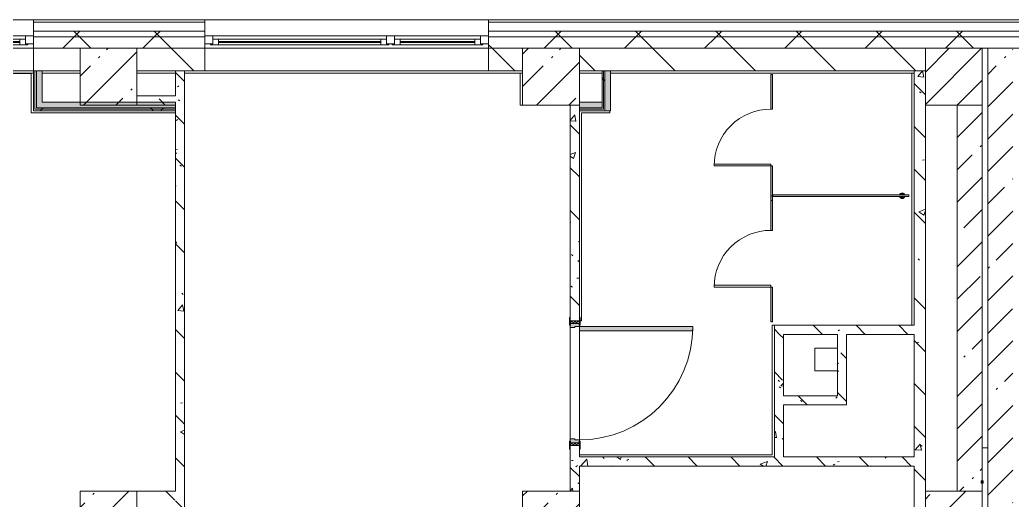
# Model space of a CAD drawing. Header units: millimetres. Extents: x -3245 to 186632, y -8553 to 29000.
# Drawn here: x 135842 to 144587, y 23120 to 27350 of the extents above; entities that cross this region are included whole.
import ezdxf

# ---------------------------------------------------------------- set-up
doc = ezdxf.new("R2010")
doc.units = ezdxf.units.MM
for name, color, linetype, lineweight, true_color in [('A-DOOR-2', 7, 'Continuous', 5, 0xaaaaaa), ('A-DOOR-3', 7, 'Continuous', 5, 0xe2e2e2), ('A-DOOR-FRAM-2', 7, 'Continuous', 5, 0xe2e2e2), ('A-DOOR-FRAM-3', 7, 'Continuous', 5, 0xaaaaaa), ('A-FLOR-2', 7, 'Continuous', 5, 0xaaaaaa), ('A-GENM-1', 7, 'Continuous', 5, 0xe2ddcd), ('I-WALL-27', 7, 'Continuous', 5, 0xe7e7e7), ('I-WALL-28', 7, 'Continuous', 9, 0xe7e7e7), ('I-WALL-31', 7, 'Continuous', 5, 0x787878)]:
    doc.layers.add(name, color=color, linetype=linetype, lineweight=lineweight, true_color=true_color)
for name, color, linetype, lineweight in [('A-DOOR-5', 7, 'Continuous', 5), ('A-GENM', 7, 'Continuous', 5), ('A-GLAZ-2', 7, 'Continuous', 5), ('A-WALL', 7, 'Continuous', 9), ('A-WALL-7', 7, 'Continuous', 5), ('I-WALL-29', 7, 'Continuous', 5), ('S-COLS-2', 7, 'Continuous', 5)]:
    doc.layers.add(name, color=color, linetype=linetype, lineweight=lineweight)
pattern_1 = [(45, (59622.45, 0), (-285.1231, 285.1231), []), (45, (59907.57, 0), (-285.1231, 285.1231), [504.031, -100.806, 16.764, -84.042])]
pattern_2 = [(135, (59622.45, 0), (-377.1708, -377.1708), [533.4, -88.9, 17.78, -88.9]), (135, (59622.45, 376.94), (-377.1708, -377.1708), []), (50, (59622.45, 0), (637.6445, -55.7866), [66.675, -733.425]), (355, (59622.45, 0), (-123.3494, 668.699), [53.34, -586.74]), (100.451, (59675.6, -4.65), (514.299, 612.908), [56.665, -623.315]), (46.184, (59622.45, 177.8), (948.7764, -147.15), [100.012, -1100.137]), (96.636, (59701.5, 165.5), (830.909, 865.997), [84.998, -934.973]), (351.184, (59622.45, 177.8), (830.918, 865.988), [80.01, -880.11]), (21, (59711.35, 133.35), (530.6506, -357.9283), [66.675, -733.425]), (326, (59711.35, 133.35), (216.308, 644.6585), [53.34, -586.74]), (71.451, (59755.6, 103.5), (746.9596, 286.7243), [56.665, -623.315]), (37.5, (59622.45, 0), (10.81053, 295.9426), [16.764, -562.864, 16.764, -578.866, -588.962]), (37.5, (59622.45, 0), (10.81053, 295.9426), [-1175.258, 16.764, -572.198]), (7.5, (59622.45, 0), (233.8692, 350.6318), [16.764, -322.834, 16.764, -549.529, -224.472]), (7.5, (59622.45, 0), (233.8692, 350.6318), [-905.891, 16.764, -207.708]), (327.5, (59424.2, 0), (474.5678, -20.0513), [16.764, -205.486, 16.764, -676.656, -920.115]), (327.5, (59424.2, 0), (474.5678, -20.0513), [-915.67, 16.764, -903.351]), (317.5, (59335.3, 0), (518.4522, 88.9934), [16.764, -272.161, 16.764, -443.738, -653.415]), (317.5, (59335.3, 0), (518.4522, 88.9934), [-749.427, 16.764, -636.651])]
pattern_3 = [(45, (59622.45, 0), (-353.5534, 353.5534), []), (135, (59622.45, 0), (-353.5534, -353.5534), [])]
pattern_4 = [(45, (59622.45, 0), (-530.33, 530.33), []), (135, (59622.45, 0), (-530.33, -530.33), [])]

# ---------------------------------------------------------------- blocks, each defined once
blk = doc.blocks.new('BSC_Колонна _Прямоугольная - 500х500-23287078-2_4_1_птичка')
at = {"layer": 'S-COLS-2'}
h = blk.add_hatch(dxfattribs=at)
h.set_pattern_fill('FP_132', color=256, style=0, pattern_type=2)
h.set_pattern_definition([(45, (-84450, -22950), (-285.1231, 285.1231), []), (45, (-84164.88, -22950), (-285.1231, 285.1231), [504.031, -100.806, 16.764, -84.042])])
h.paths.add_polyline_path([(-250, -250), (250, -250), (250, 250), (-250, 250), (-250, -160)])
for p, q in [((250, 250), (-250, 250)), ((-250, 250), (-250, -250)), ((250, -250), (250, 250)), ((-250, -250), (250, -250))]:
    blk.add_line(p, q, dxfattribs=at)
blk = doc.blocks.new('BSC_Колонна _Прямоугольная - 500х500-V141-2_4_1_птичка')
at = {"layer": 'S-COLS-2'}
h = blk.add_hatch(dxfattribs=at)
h.set_pattern_fill('FP_155', color=256, style=0, pattern_type=2)
h.set_pattern_definition([(45, (-77000, -22950), (-285.1231, 285.1231), []), (45, (-76714.88, -22950), (-285.1231, 285.1231), [504.031, -100.806, 16.764, -84.042])])
h.paths.add_polyline_path([(-250, -250), (250, -250), (250, 250), (-250, 250), (-250, -160)])
for p, q in [((250, 250), (-250, 250)), ((-250, 250), (-250, -250)), ((250, -250), (250, 250)), ((-250, -250), (250, -250))]:
    blk.add_line(p, q, dxfattribs=at)
blk = doc.blocks.new('110_Дверь_СКБ_1Ст_Внутренняя1 - Д-4 1100x2100h_су мгн-32391219-2_4_1_птичка')
at = {"layer": 'A-DOOR-2'}
h = blk.add_hatch(dxfattribs=at)
h.set_pattern_fill('FP_159', color=256, style=0, pattern_type=2)
h.set_pattern_definition([(135, (1751.41, 104.685), (-14.14214, -14.14214), []), (225, (1751.41, 104.685), (14.14214, -14.14214), [])])
h.paths.add_polyline_path([(562.5, 40), (537.5, 40), (537.5, -40), (562.5, -40)])
at = {"layer": 'A-DOOR-3'}
h = blk.add_hatch(color=256, dxfattribs=at)
h.paths.add_polyline_path([(537.5, 40), (512.5, 40), (512.5, 0), (502.5, 0), (502.5, -40), (537.5, -40)])
h.paths.add_polyline_path([(-477.5, 0), (-487.5, 0), (-487.5, 40), (-512.5, 40), (-512.5, -40), (-477.5, -40)])
at = {"layer": 'A-DOOR-FRAM-2'}
for points in [[(-447.5, 40), (-447.5, 1040), (-487.5, 1040), (-487.5, 40)], [(-497.5, 40), (-497.5, 48), (-567.5, 48), (-567.5, 40)], [(592.5, 48), (522.5, 48), (522.5, 40), (592.5, 40)], [(-497.5, -40), (-567.5, -40), (-567.5, -48), (-497.5, -48)], [(592.5, -48), (592.5, -40), (522.5, -40), (522.5, -48)]]:
    blk.add_hatch(color=256, dxfattribs=at).paths.add_polyline_path(points)
at = {"layer": 'A-DOOR-FRAM-3'}
h = blk.add_hatch(dxfattribs=at)
h.set_pattern_fill('FP_160', color=256, style=0, pattern_type=2)
h.set_pattern_definition([(45, (-371.384, 104.685), (-14.1421, 14.1421), []), (135, (-371.384, 104.685), (-14.1421, -14.1421), [])])
h.paths.add_polyline_path([(-512.5, 40), (-537.5, 40), (-537.5, -40), (-512.5, -40)])
at = {"layer": 'A-DOOR-2'}
for p, q in [((-487.5, 1040), (-487.5, 40)), ((-447.5, 1040), (-487.5, 1040)), ((-447.5, 40), (-447.5, 1040)), ((-487.5, 40), (-447.5, 40))]:
    blk.add_line(p, q, dxfattribs=at)
blk.add_arc((-487.5, 40), 1000, 360, 90, dxfattribs=at)
at = {"layer": 'A-DOOR-FRAM-3'}
for p, q in [((-497.5, 48), (-567.5, 48)), ((-567.5, 48), (-567.5, 40)), ((-567.5, 40), (-497.5, 40)), ((-512.5, 40), (-537.5, 40)), ((-537.5, 40), (-537.5, -40)), ((-487.5, 40), (-512.5, 40)), ((-512.5, 40), (-512.5, -40)), ((-512.5, -40), (-512.5, 40)), ((-497.5, 40), (-512.5, 40)), ((-512.5, 40), (-512.5, 39)), ((-512.5, 39), (-497.5, 39)), ((-497.5, 40), (-497.5, 48)), ((-497.5, 39), (-497.5, 40)), ((-487.5, 0), (-487.5, 40)), ((-477.5, 0), (-487.5, 0)), ((-477.5, -40), (-477.5, 0)), ((512.5, 0), (502.5, 0)), ((502.5, 0), (502.5, -40)), ((512.5, 40), (512.5, 0)), ((537.5, 40), (512.5, 40)), ((592.5, 48), (522.5, 48)), ((522.5, 48), (522.5, 40)), ((537.5, 40), (522.5, 40)), ((522.5, 40), (522.5, 39)), ((522.5, 40), (592.5, 40)), ((522.5, 39), (537.5, 39)), ((537.5, -40), (537.5, 40)), ((562.5, 40), (537.5, 40)), ((537.5, 40), (537.5, -40)), ((537.5, 39), (537.5, 40)), ((562.5, -40), (562.5, 40)), ((592.5, 40), (592.5, 48)), ((-497.5, -40), (-567.5, -40)), ((-567.5, -40), (-567.5, -48)), ((-567.5, -48), (-497.5, -48)), ((-537.5, -40), (-512.5, -40)), ((-497.5, -39), (-512.5, -39)), ((-512.5, -39), (-512.5, -40)), ((-512.5, -40), (-477.5, -40)), ((-512.5, -40), (-497.5, -40)), ((-497.5, -40), (-497.5, -39)), ((-497.5, -48), (-497.5, -40)), ((502.5, -40), (537.5, -40)), ((537.5, -39), (522.5, -39)), ((522.5, -39), (522.5, -40)), ((522.5, -40), (537.5, -40)), ((592.5, -40), (522.5, -40)), ((522.5, -40), (522.5, -48)), ((522.5, -48), (592.5, -48)), ((537.5, -40), (537.5, -39)), ((537.5, -40), (562.5, -40)), ((592.5, -48), (592.5, -40))]:
    blk.add_line(p, q, dxfattribs=at)
blk = doc.blocks.new('120_Окно_СКБ_2Ст - 120_Окно_СКБ_2Ст 2500х2500 _мал створка справа_-23206729-2_4_1_птичка')
at = {"layer": 'A-GLAZ-2'}
for p, q in [((-1250, -75), (-1250, -5)), ((-1250, -5), (-1180, -5)), ((1250, -5), (-1250, -5)), ((-1180, -75), (-1250, -75)), ((-1250, -75), (-1200, -75)), ((-1180, -75), (-1200, -75)), ((-1200, -75), (-1200, -85)), ((-1200, -85), (370, -85)), ((370, -85), (-1200, -85)), ((-1180, -5), (-1180, -75)), ((350, -35), (-1180, -35)), ((-1180, -35), (-1180, -75)), ((-1130, -85), (-1130, -35)), ((-1130, -55), (300, -55)), ((300, -65), (-1130, -65)), ((300, -85), (300, -35)), ((350, -75), (350, -5)), ((350, -5), (420, -5)), ((350, -75), (350, -35)), ((420, -75), (350, -75)), ((370, -75), (350, -75)), ((370, -75), (400, -75)), ((370, -85), (370, -75)), ((420, -75), (400, -75)), ((400, -75), (400, -85)), ((400, -85), (1200, -85)), ((1200, -85), (400, -85)), ((420, -5), (420, -75)), ((1180, -35), (420, -35)), ((420, -35), (420, -75)), ((470, -85), (470, -35)), ((470, -55), (1130, -55)), ((1130, -65), (470, -65)), ((1130, -85), (1130, -35)), ((1180, -75), (1180, -5)), ((1180, -5), (1250, -5)), ((1180, -75), (1180, -35)), ((1250, -75), (1180, -75)), ((1200, -75), (1180, -75)), ((1200, -75), (1250, -75)), ((1200, -85), (1200, -75)), ((1250, -5), (1250, -75))]:
    blk.add_line(p, q, dxfattribs=at)
blk = doc.blocks.new('120_Окно_СКБ_2Ст - 120_Окно_СКБ_2Ст 2100х2400 _мал створка справа_-19092174-2_4_1_птичка')
at = {"layer": 'A-GLAZ-2'}
for p, q in [((-1050, -75), (-1050, -5)), ((-1050, -5), (-980, -5)), ((1050, -5), (-1050, -5)), ((-980, -75), (-1050, -75)), ((-1050, -75), (-1000, -75)), ((-980, -75), (-1000, -75)), ((-1000, -75), (-1000, -85)), ((-1000, -85), (170, -85)), ((170, -85), (-1000, -85)), ((-980, -5), (-980, -75)), ((150, -35), (-980, -35)), ((-980, -35), (-980, -75)), ((-930, -85), (-930, -35)), ((-930, -55), (100, -55)), ((100, -65), (-930, -65)), ((100, -85), (100, -35)), ((150, -75), (150, -5)), ((150, -5), (220, -5)), ((150, -75), (150, -35)), ((220, -75), (150, -75)), ((170, -75), (150, -75)), ((170, -75), (200, -75)), ((170, -85), (170, -75)), ((220, -75), (200, -75)), ((200, -75), (200, -85)), ((200, -85), (1000, -85)), ((1000, -85), (200, -85)), ((220, -5), (220, -75)), ((980, -35), (220, -35)), ((220, -35), (220, -75)), ((270, -85), (270, -35)), ((270, -55), (930, -55)), ((930, -65), (270, -65)), ((930, -85), (930, -35)), ((980, -75), (980, -5)), ((980, -5), (1050, -5)), ((980, -75), (980, -35)), ((1050, -75), (980, -75)), ((1000, -75), (980, -75)), ((1000, -75), (1050, -75)), ((1000, -85), (1000, -75)), ((1050, -5), (1050, -75))]:
    blk.add_line(p, q, dxfattribs=at)
blk = doc.blocks.new('BSC_Колонна _Прямоугольная - 500х500-V196-2_4_1_птичка')
at = {"layer": 'S-COLS-2'}
h = blk.add_hatch(dxfattribs=at)
h.set_pattern_fill('FP_197', color=256, style=0, pattern_type=2)
h.set_pattern_definition([(45, (-80900, -22950), (-285.1231, 285.1231), []), (45, (-80614.88, -22950), (-285.1231, 285.1231), [504.031, -100.806, 16.764, -84.042])])
h.paths.add_polyline_path([(-250, -250), (250, -250), (250, 250), (-250, 250), (-250, -160)])
for p, q in [((250, 250), (-250, 250)), ((-250, 250), (-250, -250)), ((250, -250), (250, 250)), ((-250, -250), (250, -250))]:
    blk.add_line(p, q, dxfattribs=at)
blk = doc.blocks.new('131_Сантехническая перегородка_Дверь - СД-1-V235-2_4_1_птичка')
at = {"layer": 'A-GENM-1'}
for points in [[(0, -8), (305.2, -8), (305.2, 8), (0, 8)], [(805.2, -8), (1110.4, -8), (1110.4, 8), (805.2, 8)]]:
    blk.add_hatch(color=256, dxfattribs=at).paths.add_polyline_path(points)
at = {"layer": 'A-DOOR-5'}
for p, q in [((321.2, 508), (305.2, 508)), ((305.2, 8), (305.2, 508)), ((321.2, 8), (321.2, 508)), ((321.2, 8), (305.2, 8))]:
    blk.add_line(p, q, dxfattribs=at)
blk.add_arc((305.2, 8), 500, 360, 90, dxfattribs=at)
at = {"layer": 'A-GENM'}
for p, q in [((305.2, 8), (0, 8)), ((0, 8), (0, -8)), ((305.2, -8), (305.2, 8)), ((1110.4, 8), (805.2, 8)), ((805.2, 8), (805.2, -8)), ((1110.4, -8), (1110.4, 8)), ((0, -8), (305.2, -8)), ((805.2, -8), (1110.4, -8))]:
    blk.add_line(p, q, dxfattribs=at)
blk = doc.blocks.new('131_Сантехническая перегородка 8 - СП-1-30911291-2_4_1_птичка')
at = {"layer": 'A-GENM-1'}
blk.add_hatch(color=256, dxfattribs=at).paths.add_polyline_path([(0, 8), (0, -8), (1200, -8), (1200, 8)])
at = {"layer": 'A-GENM'}
for p, q in [((1200, 8), (0, 8)), ((0, 8), (0, -8)), ((1200, -8), (1200, 8)), ((0, -8), (1200, -8))]:
    blk.add_line(p, q, dxfattribs=at)
at = {"layer": 'A-GENM', "flags": 128}
for points in [[(71.5, 8), (71.1, 8.5), (70.8, 9), (70.4, 9.5), (70, 9.9), (69.6, 10.4), (69.2, 10.8), (68.8, 11.2), (68.3, 11.6), (67.8, 12), (67.3, 12.3), (66.8, 12.7), (66.3, 13), (65.8, 13.3), (65.3, 13.6), (64.7, 13.8), (64.2, 14), (63.6, 14.3), (63, 14.4), (62.4, 14.6), (61.9, 14.7), (61.3, 14.9), (60.7, 14.9), (60.1, 15), (59.5, 15.1), (58.9, 15.1), (58.3, 15.1), (57.7, 15), (57.1, 15), (56.5, 14.9), (55.9, 14.8), (55.3, 14.7), (54.7, 14.5), (54.1, 14.4), (53.5, 14.2), (53, 13.9), (52.4, 13.7), (51.9, 13.4), (51.4, 13.2), (50.8, 12.9), (50.3, 12.5), (49.8, 12.2), (49.3, 11.8), (48.9, 11.4), (48.4, 11), (48, 10.6), (47.6, 10.2), (47.2, 9.7), (46.8, 9.3), (46.4, 8.8), (46.1, 8.3), (45.9, 8)], [(45.9, -8), (46.3, -8.5), (46.6, -9), (47, -9.5), (47.4, -9.9), (47.8, -10.4), (48.2, -10.8), (48.6, -11.2), (49.1, -11.6), (49.6, -12), (50, -12.3), (50.5, -12.7), (51.1, -13), (51.6, -13.3), (52.1, -13.6), (52.7, -13.8), (53.2, -14), (53.8, -14.3), (54.4, -14.4), (54.9, -14.6), (55.5, -14.7), (56.1, -14.9), (56.7, -14.9), (57.3, -15), (57.9, -15.1), (58.5, -15.1), (59.1, -15.1), (59.7, -15), (60.3, -15), (60.9, -14.9), (61.5, -14.8), (62.1, -14.7), (62.7, -14.5), (63.3, -14.4), (63.8, -14.2), (64.4, -13.9), (65, -13.7), (65.5, -13.4), (66, -13.2), (66.6, -12.9), (67.1, -12.5), (67.6, -12.2), (68, -11.8), (68.5, -11.4), (69, -11), (69.4, -10.6), (69.8, -10.2), (70.2, -9.7), (70.6, -9.3), (70.9, -8.8), (71.3, -8.3), (71.5, -8)]]:
    blk.add_lwpolyline(points, dxfattribs=at)
at = {"layer": 'A-GENM'}
for radius, start, end in [(24.6, 19.91127, 160.08873), (17.6, 45, 135), (17.6, 45, 135), (15.1, 45, 135), (24.6, 199.91127, 340.08873), (17.6, 225, 315), (17.6, 225, 315), (15.1, 225, 315)]:
    blk.add_arc((58.7, 0), radius, start, end, dxfattribs=at)

msp = doc.modelspace()

# ---------------------------------------------------------------- hatches: boundary and pattern name
at = {"layer": 'A-WALL-7'}
h = msp.add_hatch(dxfattribs=at)
h.set_pattern_fill('FP_123', color=256, style=0, pattern_type=2)
h.set_pattern_definition(pattern_3)
h.paths.add_polyline_path([(151231.2, 27200), (152782.4, 27200), (152782.4, 27250), (139972.4, 27250), (139972.4, 27200), (149376.2, 27200)])
h.paths.add_polyline_path([(137472.4, 27200), (137472.4, 27250), (135962.4, 27250), (135962.4, 27200), (137318.4, 27200)])
h.paths.add_polyline_path([(127579.5, 27200), (127582.4, 27200), (127579.5, 27250), (125782.4, 27250), (125782.4, 27200), (127115.7, 27200)])
h.paths.add_polyline_path([(128970.8, 27200), (133862.4, 27200), (133862.4, 27250), (128482.4, 27250), (128482.4, 27200)])
h.paths.add_polyline_path([(123802.4, 27200), (124882.4, 27200), (124882.4, 27250), (123802.4, 27250)])
h.paths.add_polyline_path([(114632.3, 27200), (114632.3, 27250), (113482.6, 27250), (113482.6, 27200), (114130.4, 27200)])
h.paths.add_polyline_path([(109492.8, 27200), (110382.6, 27200), (110382.6, 27250), (109282.7, 27250), (109282.7, 27200)])
h.paths.add_polyline_path([(115532.3, 27200), (116782.4, 27200), (116782.4, 27250), (115532.3, 27250)])
h.paths.add_polyline_path([(120662.4, 27200), (120662.4, 27250), (119482.4, 27250), (119482.4, 27200), (120623.1, 27200)])
h.paths.add_polyline_path([(104029.4, 27200), (104029.4, 27250), (101632.4, 27250), (101632.4, 27200), (103000.2, 27200)])
h.paths.add_polyline_path([(107129.4, 27200), (108382.7, 27200), (108382.7, 27250), (107129.4, 27250)])
h = msp.add_hatch(dxfattribs=at)
h.set_pattern_fill('FP_123', color=256, style=0, pattern_type=2)
h.set_pattern_definition(pattern_3)
h.paths.add_polyline_path([(151231.2, 27100), (152682.4, 27100), (152682.4, 27200), (139972.4, 27200), (139972.4, 27100), (149376.2, 27100)])
h.paths.add_polyline_path([(124882.4, 27100), (124882.4, 27200), (123802.4, 27200), (123802.4, 27100), (124577.6, 27100)])
h.paths.add_polyline_path([(128482.4, 27100), (133862.4, 27100), (133862.4, 27200), (128482.4, 27200)])
h.paths.add_polyline_path([(127582.4, 27100), (127579.5, 27200), (125782.4, 27200), (125782.4, 27100), (127579.5, 27100)])
h.paths.add_polyline_path([(137472.4, 27100), (137472.4, 27200), (135962.4, 27200), (135962.4, 27100), (137318.4, 27100)])
h.paths.add_polyline_path([(119695.6, 27100), (120662.4, 27100), (120662.4, 27200), (119482.4, 27200), (119482.4, 27100)])
h.paths.add_polyline_path([(113482.6, 27100), (114632.3, 27100), (114632.3, 27200), (113482.6, 27200)])
h.paths.add_polyline_path([(116449.2, 27100), (116782.4, 27100), (116782.4, 27200), (115532.3, 27200), (115532.3, 27100), (115985.5, 27100)])
h.paths.add_polyline_path([(107129.4, 27100), (108382.7, 27100), (108382.7, 27200), (107129.4, 27200)])
h.paths.add_polyline_path([(109987.3, 27100), (110382.6, 27100), (110382.6, 27200), (109282.7, 27200), (109282.7, 27100), (109492.8, 27100)])
h.paths.add_polyline_path([(104029.4, 27100), (104029.4, 27200), (101682.4, 27200), (101682.4, 27100), (103000.2, 27100)])
at = {"layer": 'I-WALL-27'}
for points in [[(136037.4, 26625), (136037.4, 26900), (135987.4, 26900), (135987.4, 26625)], [(141047.4, 26550), (141047.4, 26900), (140997.4, 26900), (140997.4, 26550), (141028.5, 26550)], [(137212.4, 26575), (137212.4, 26625), (135987.4, 26625), (135987.4, 26575), (136390.9, 26575)]]:
    msp.add_hatch(color=256, dxfattribs=at).paths.add_polyline_path(points)
at = {"layer": 'I-WALL-28'}
msp.add_hatch(color=256, dxfattribs=at).paths.add_polyline_path([(140972.4, 26575), (140972.4, 26625), (140772.4, 26625), (140772.4, 26575)])
at = {"layer": 'I-WALL-29'}
h = msp.add_hatch(dxfattribs=at)
h.set_pattern_fill('FP_134', color=256, style=0, pattern_type=2)
h.set_pattern_definition([(135, (59622.45, 0), (-353.5534, -353.5534), [])])
h.paths.add_polyline_path([(141028.5, 26900), (143822.4, 26900), (143822.4, 27100), (140772.4, 27100), (140772.4, 26900)])
h.paths.add_polyline_path([(140272.4, 26900), (140272.4, 27100), (139972.4, 27100), (139972.4, 26900), (140101, 26900)])
h.paths.add_polyline_path([(129898.3, 26900), (129932.4, 26900), (129932.4, 27100), (128482.4, 27100), (128482.4, 26900), (128970.8, 26900)])
h.paths.add_polyline_path([(130825.8, 26900), (133162.4, 26900), (133162.4, 27100), (130432.4, 27100), (130432.4, 26900)])
h.paths.add_polyline_path([(126382.4, 26900), (127582.4, 26900), (127579.5, 27100), (126382.4, 27100)])
h.paths.add_polyline_path([(135962.4, 26900), (136372.4, 26900), (136372.4, 27100), (135962.4, 27100)])
h.paths.add_polyline_path([(137472.4, 26900), (137472.4, 27100), (136872.4, 27100), (136872.4, 26900), (137318.4, 26900)])
h.paths.add_polyline_path([(133862.4, 26900), (133862.4, 27100), (133662.4, 27100), (133662.4, 26900)])
h.paths.add_polyline_path([(115532.3, 26900), (116782.4, 26900), (116782.4, 27100), (115532.3, 27100)])
h.paths.add_polyline_path([(119482.4, 26900), (120682.4, 26900), (120682.4, 27100), (119482.4, 27100)])
h.paths.add_polyline_path([(114130.4, 26900), (114632.3, 26900), (114632.3, 27100), (113482.6, 27100), (113482.6, 26900)])
h.paths.add_polyline_path([(124087.2, 26900), (124882.4, 26900), (124882.4, 27100), (123782.4, 27100), (123782.4, 26900)])
h.paths.add_polyline_path([(109987.3, 26900), (110382.6, 26900), (110382.6, 27100), (109987.3, 27100)])
h = msp.add_hatch(dxfattribs=at)
h.set_pattern_fill('FP_131', color=256, style=0, pattern_type=2)
h.set_pattern_definition(pattern_1)
h.paths.add_polyline_path([(144372.4, 18370), (144592.4, 18370), (144592.4, 27100), (144372.4, 27100), (144372.4, 18740.9)])
h = msp.add_hatch(dxfattribs=at)
h.set_pattern_fill('FP_227', color=256, style=0, pattern_type=2)
h.set_pattern_definition(pattern_4)
h.paths.add_polyline_path([(140972.4, 26575), (140984.9, 26575), (140984.9, 26900), (140972.4, 26900), (140972.4, 26625)])
h = msp.add_hatch(dxfattribs=at)
h.set_pattern_fill('FP_227', color=256, style=0, pattern_type=2)
h.set_pattern_definition(pattern_4)
h.paths.add_polyline_path([(140997.4, 26562.5), (140997.4, 26900), (140984.9, 26900), (140984.9, 26562.5)])
h = msp.add_hatch(dxfattribs=at)
h.set_pattern_fill('FP_131', color=256, style=0, pattern_type=2)
h.set_pattern_definition(pattern_1)
h.paths.add_polyline_path([(144322.4, 15150), (144322.4, 15530), (144102.4, 15530), (144102.4, 15150)])
h.paths.add_polyline_path([(144102.4, 18570), (144322.4, 18570), (144322.4, 18600), (144102.4, 18600)])
h.paths.add_polyline_path([(144102.4, 19100), (144322.4, 19100), (144322.4, 22700), (144102.4, 22700), (144102.4, 19319.3)])
h.paths.add_polyline_path([(144226.6, 23200), (144322.4, 23200), (144322.4, 26600), (144102.4, 26600), (144102.4, 23200)])
h = msp.add_hatch(dxfattribs=at)
h.set_pattern_fill('FP_227', color=256, style=0, pattern_type=2)
h.set_pattern_definition(pattern_4)
h.paths.add_polyline_path([(137212.4, 26550), (137212.4, 26562.5), (135962.4, 26562.5), (135962.4, 26550), (136390.9, 26550)])
h = msp.add_hatch(dxfattribs=at)
h.set_pattern_fill('FP_227', color=256, style=0, pattern_type=2)
h.set_pattern_definition(pattern_4)
h.paths.add_polyline_path([(137212.4, 26562.5), (137212.4, 26575), (135974.9, 26575), (135974.9, 26562.5), (136390.9, 26562.5)])
at = {"layer": 'I-WALL-31'}
h = msp.add_hatch(dxfattribs=at)
h.set_pattern_fill('FP_142', color=256, style=0, pattern_type=2)
h.set_pattern_definition(pattern_2)
h.paths.add_polyline_path([(137212.4, 18800), (137292.4, 18800), (137292.4, 26900), (137212.4, 26900), (137212.4, 20476.2)])
h = msp.add_hatch(dxfattribs=at)
h.set_pattern_fill('FP_142', color=256, style=0, pattern_type=2)
h.set_pattern_definition(pattern_2)
h.paths.add_polyline_path([(143811.1, 18800), (143822.4, 18800), (143822.4, 26900), (143723.2, 26900), (143723.2, 18800)])
h = msp.add_hatch(dxfattribs=at)
h.set_pattern_fill('FP_142', color=256, style=0, pattern_type=2)
h.set_pattern_definition(pattern_2)
h.paths.add_polyline_path([(137212.4, 26600), (137212.4, 26680), (136872.4, 26680), (136872.4, 26600)])
h = msp.add_hatch(dxfattribs=at)
h.set_pattern_fill('FP_142', color=256, style=0, pattern_type=2)
h.set_pattern_definition(pattern_2)
h.paths.add_polyline_path([(140772.4, 23200), (140772.4, 23600), (140692.4, 23600), (140692.4, 23200)])
h.paths.add_polyline_path([(140692.4, 24700), (140772.4, 24700), (140772.4, 26600), (140692.4, 26600), (140692.4, 24730)])
h = msp.add_hatch(dxfattribs=at)
h.set_pattern_fill('FP_142', color=256, style=0, pattern_type=2)
h.set_pattern_definition(pattern_2)
h.paths.add_polyline_path([(142883.6, 24580), (143723.2, 24580), (143723.2, 24660), (142491, 24660), (142491, 24580), (142571, 24580)])
h = msp.add_hatch(dxfattribs=at)
h.set_pattern_fill('FP_142', color=256, style=0, pattern_type=2)
h.set_pattern_definition(pattern_2)
h.paths.add_polyline_path([(142491, 23500), (142571, 23500), (142571, 24580), (142491, 24580), (142491, 23946.9)])
h = msp.add_hatch(dxfattribs=at)
h.set_pattern_fill('FP_142', color=256, style=0, pattern_type=2)
h.set_pattern_definition(pattern_2)
h.paths.add_polyline_path([(143127.5, 24040), (143127.5, 24580), (143047.5, 24580), (143047.5, 24040)])
h = msp.add_hatch(dxfattribs=at)
h.set_pattern_fill('FP_142', color=256, style=0, pattern_type=2)
h.set_pattern_definition(pattern_2)
h.paths.add_polyline_path([(142571, 23960), (143127.5, 23960), (143127.5, 24040), (142571, 24040)])
h = msp.add_hatch(dxfattribs=at)
h.set_pattern_fill('FP_142', color=256, style=0, pattern_type=2)
h.set_pattern_definition(pattern_2)
h.paths.add_polyline_path([(143723.2, 23420), (143723.2, 23500), (140772.4, 23500), (140772.4, 23420), (142883.6, 23420)])
h = msp.add_hatch(dxfattribs=at)
h.set_pattern_fill('FP_142', color=256, style=0, pattern_type=2)
h.set_pattern_definition(pattern_2)
h.paths.add_polyline_path([(137212.4, 23120), (137212.4, 23200), (136872.4, 23200), (136872.4, 23120)])
at = {"layer": 'S-COLS-2'}
h = msp.add_hatch(dxfattribs=at)
h.set_pattern_fill('FP_131', color=256, style=0, pattern_type=2)
h.set_pattern_definition(pattern_1)
h.paths.add_polyline_path([(136872.4, 26600), (136872.4, 27100), (136372.4, 27100), (136372.4, 26600), (136390.9, 26600)])
h = msp.add_hatch(dxfattribs=at)
h.set_pattern_fill('FP_131', color=256, style=0, pattern_type=2)
h.set_pattern_definition(pattern_1)
h.paths.add_polyline_path([(140272.4, 26600), (140772.4, 26600), (140772.4, 27100), (140272.4, 27100), (140272.4, 26839.2)])
h = msp.add_hatch(dxfattribs=at)
h.set_pattern_fill('FP_131', color=256, style=0, pattern_type=2)
h.set_pattern_definition(pattern_1)
h.paths.add_polyline_path([(144322.4, 26600), (144322.4, 27100), (143822.4, 27100), (143822.4, 26600)])

# ---------------------------------------------------------------- linework, layer by layer
at = {"layer": 'A-FLOR-2'}
for p, q in [((135941.4, 26879), (133662.4, 26879)), ((135941.4, 26530), (135941.4, 26879)), ((140251.4, 26600), (140251.4, 26880)), ((143703.2, 24660), (143703.2, 26880)), ((140272.4, 26600), (140251.4, 26600)), ((137212.4, 26530), (135941.4, 26530)), ((141042.4, 26530), (140792.4, 26530)), ((140792.4, 26530), (140792.4, 24700)), ((141042.4, 26550), (141042.4, 26530)), ((140792.4, 24700), (140780.4, 24700)), ((142471, 23520), (142471, 24660)), ((142471, 24660), (142491, 24660)), ((142847.5, 24459.9), (143047.5, 24459.9)), ((142847.5, 24259.9), (142847.5, 24459.9)), ((143047.5, 24259.9), (142847.5, 24259.9)), ((144372.4, 23580), (144322.4, 23580)), ((140772.4, 23520), (142471, 23520))]:
    msp.add_line(p, q, dxfattribs=at)
at = {"layer": 'A-WALL'}
for p, q in [((137472.4, 27330), (135962.4, 27330)), ((152912.4, 27330), (139972.4, 27330)), ((137472.4, 27250), (135962.4, 27250)), ((137472.4, 27200), (135962.4, 27200)), ((152832.4, 27250), (139972.4, 27250)), ((152782.4, 27200), (139972.4, 27200)), ((136372.4, 27100), (135962.4, 27100)), ((137472.4, 27100), (136872.4, 27100)), ((140272.4, 27100), (139972.4, 27100)), ((143822.4, 27100), (140772.4, 27100)), ((135974.9, 26900), (135974.9, 26562.5)), ((135987.4, 26900), (135987.4, 26575)), ((137292.4, 26900), (137212.4, 26900)), ((140984.9, 26900), (140984.9, 26562.5)), ((140997.4, 26900), (140997.4, 26550)), ((143822.4, 26900), (143723.2, 26900)), ((140972.4, 26625), (140972.4, 26575)), ((135974.9, 26562.5), (137212.4, 26562.5)), ((135987.4, 26575), (137212.4, 26575)), ((140972.4, 26575), (140772.4, 26575)), ((140984.9, 26562.5), (140772.4, 26562.5))]:
    msp.add_line(p, q, dxfattribs=at)
at = {"layer": 'A-WALL-7'}
for p, q in [((135962.4, 27350), (109282.7, 27350)), ((135962.4, 27350), (135962.4, 27100)), ((152932.4, 27350), (135962.4, 27350)), ((137472.4, 27100), (137472.4, 27350)), ((139972.4, 27350), (139972.4, 27100)), ((136372.4, 27100), (136872.4, 27100)), ((140272.4, 27100), (140772.4, 27100)), ((143822.4, 27100), (152682.4, 27100)), ((144332.4, 23290.5), (144312.4, 23290.5)), ((144312.4, 23290.5), (144312.4, 23270.5)), ((144312.4, 23270.5), (144332.4, 23270.5)), ((144332.4, 23270.5), (144332.4, 23290.5))]:
    msp.add_line(p, q, dxfattribs=at)
at = {"layer": 'I-WALL-29'}
for p, q in [((133862.4, 27100), (135962.4, 27100)), ((135962.4, 27100), (135962.4, 26550)), ((136372.4, 26900), (136372.4, 27100)), ((136872.4, 27100), (136872.4, 26900)), ((137472.4, 26900), (137472.4, 27100)), ((137472.4, 27100), (139972.4, 27100)), ((139972.4, 27100), (139972.4, 26900)), ((140272.4, 26900), (140272.4, 27100)), ((140772.4, 27100), (140772.4, 26900)), ((143822.4, 26900), (143822.4, 27100)), ((144372.4, 27100), (144372.4, 18370)), ((136372.4, 26900), (133662.4, 26900)), ((135963.4, 26880), (133662.4, 26880)), ((136037.4, 26625), (136037.4, 26900)), ((136372.4, 26880), (136037.4, 26880)), ((136872.4, 26900), (137212.4, 26900)), ((137212.4, 26880), (136872.4, 26880)), ((137212.4, 26900), (137212.4, 26680)), ((140272.4, 26900), (137292.4, 26900)), ((137292.4, 18800), (137292.4, 26900)), ((140272.4, 26880), (137292.4, 26880)), ((140772.4, 26900), (143723.2, 26900)), ((140972.4, 26880), (140772.4, 26880)), ((140972.4, 26900), (140972.4, 26625)), ((141047.4, 26550), (141047.4, 26900)), ((143723.2, 26880), (141047.4, 26880)), ((143723.2, 26900), (143723.2, 24660)), ((143823.2, 26900), (143822.4, 26900)), ((143823.2, 23200), (143823.2, 26900)), ((137212.4, 26680), (136872.4, 26680)), ((136872.4, 26680), (136872.4, 26600)), ((137212.4, 26625), (136037.4, 26625)), ((136872.4, 26600), (137212.4, 26600)), ((137212.4, 26550), (137212.4, 26625)), ((137212.4, 26600), (137212.4, 23200)), ((140772.4, 26600), (140692.4, 26600)), ((140692.4, 26600), (140692.4, 24730)), ((140972.4, 26625), (140772.4, 26625)), ((140772.4, 26625), (140772.4, 24730)), ((144102.4, 26600), (144102.4, 23200)), ((144322.4, 26600), (144102.4, 26600)), ((144322.4, 23200), (144322.4, 26600)), ((135962.4, 26550), (137212.4, 26550)), ((140772.4, 26550), (141047.4, 26550)), ((143723.2, 24660), (142491, 24660)), ((142491, 24660), (142491, 23500)), ((140692.4, 23660), (140692.4, 24640)), ((140772.4, 24610), (140772.4, 23650)), ((142571, 24580), (143047.5, 24580)), ((142571, 24040), (142571, 24580)), ((143047.5, 24580), (143047.5, 24040)), ((143127.5, 24580), (143723.2, 24580)), ((143127.5, 23960), (143127.5, 24580)), ((143723.2, 24580), (143723.2, 23500)), ((143047.5, 24040), (142571, 24040)), ((142571, 23500), (142571, 23960)), ((142571, 23960), (143127.5, 23960)), ((140692.4, 23570), (140692.4, 23200)), ((140772.4, 23500), (140772.4, 23570)), ((142491, 23500), (140772.4, 23500)), ((143723.2, 23500), (142571, 23500)), ((140772.4, 23420), (143723.2, 23420)), ((140772.4, 23200), (140772.4, 23420)), ((143723.2, 23420), (143723.2, 18800)), ((137212.4, 23200), (136872.4, 23200))]:
    msp.add_line(p, q, dxfattribs=at)
at = {"layer": 'S-COLS-2'}
for p, q in [((136872.4, 27100), (136372.4, 27100)), ((136372.4, 27100), (136372.4, 26900)), ((136872.4, 26900), (136872.4, 27100)), ((140772.4, 27100), (140272.4, 27100)), ((140272.4, 27100), (140272.4, 26900)), ((140772.4, 26900), (140772.4, 27100)), ((144322.4, 27100), (143822.4, 27100)), ((143822.4, 27100), (143822.4, 26900)), ((144322.4, 26600), (144322.4, 27100)), ((136372.4, 26900), (136372.4, 26600)), ((136872.4, 26600), (136872.4, 26900)), ((140272.4, 26900), (140272.4, 26600)), ((140772.4, 26600), (140772.4, 26900)), ((143822.4, 26900), (143822.4, 26600)), ((136372.4, 26600), (136872.4, 26600)), ((140272.4, 26600), (140772.4, 26600)), ((143822.4, 26600), (144322.4, 26600))]:
    msp.add_line(p, q, dxfattribs=at)

# ---------------------------------------------------------------- block references
at = {"layer": 'A-DOOR-2', "rotation": 270}
msp.add_blockref('110_Дверь_СКБ_1Ст_Внутренняя1 - Д-4 1100x2100h_су мгн-32391219-2_4_1_птичка', (140732.4, 24162.5), dxfattribs=at)
at = {"layer": 'A-GENM'}
for name, p, rotation in [('131_Сантехническая перегородка_Дверь - СД-1-V235-2_4_1_птичка', (142468, 25758.6), 89.99999999997607), ('131_Сантехническая перегородка_Дверь - СД-1-V235-2_4_1_птичка', (142468, 24691), 89.99999999997607), ('131_Сантехническая перегородка 8 - СП-1-30911291-2_4_1_птичка', (143676.8, 25801.4), 180)]:
    msp.add_blockref(name, p, dxfattribs=dict(at, rotation=rotation))
at = {"layer": 'A-GLAZ-2'}
for name, p in [('120_Окно_СКБ_2Ст - 120_Окно_СКБ_2Ст 2100х2400 _мал створка справа_-19092174-2_4_1_птичка', (134912.4, 27215)), ('120_Окно_СКБ_2Ст - 120_Окно_СКБ_2Ст 2500х2500 _мал створка справа_-23206729-2_4_1_птичка', (138722.4, 27215))]:
    msp.add_blockref(name, p, dxfattribs=at)
at = {"layer": 'S-COLS-2'}
for name, p in [('BSC_Колонна _Прямоугольная - 500х500-V141-2_4_1_птичка', (136622.4, 22950)), ('BSC_Колонна _Прямоугольная - 500х500-V196-2_4_1_птичка', (140522.4, 22950)), ('BSC_Колонна _Прямоугольная - 500х500-23287078-2_4_1_птичка', (144072.4, 22950))]:
    msp.add_blockref(name, p, dxfattribs=at)

doc.saveas('drawing.dxf')
